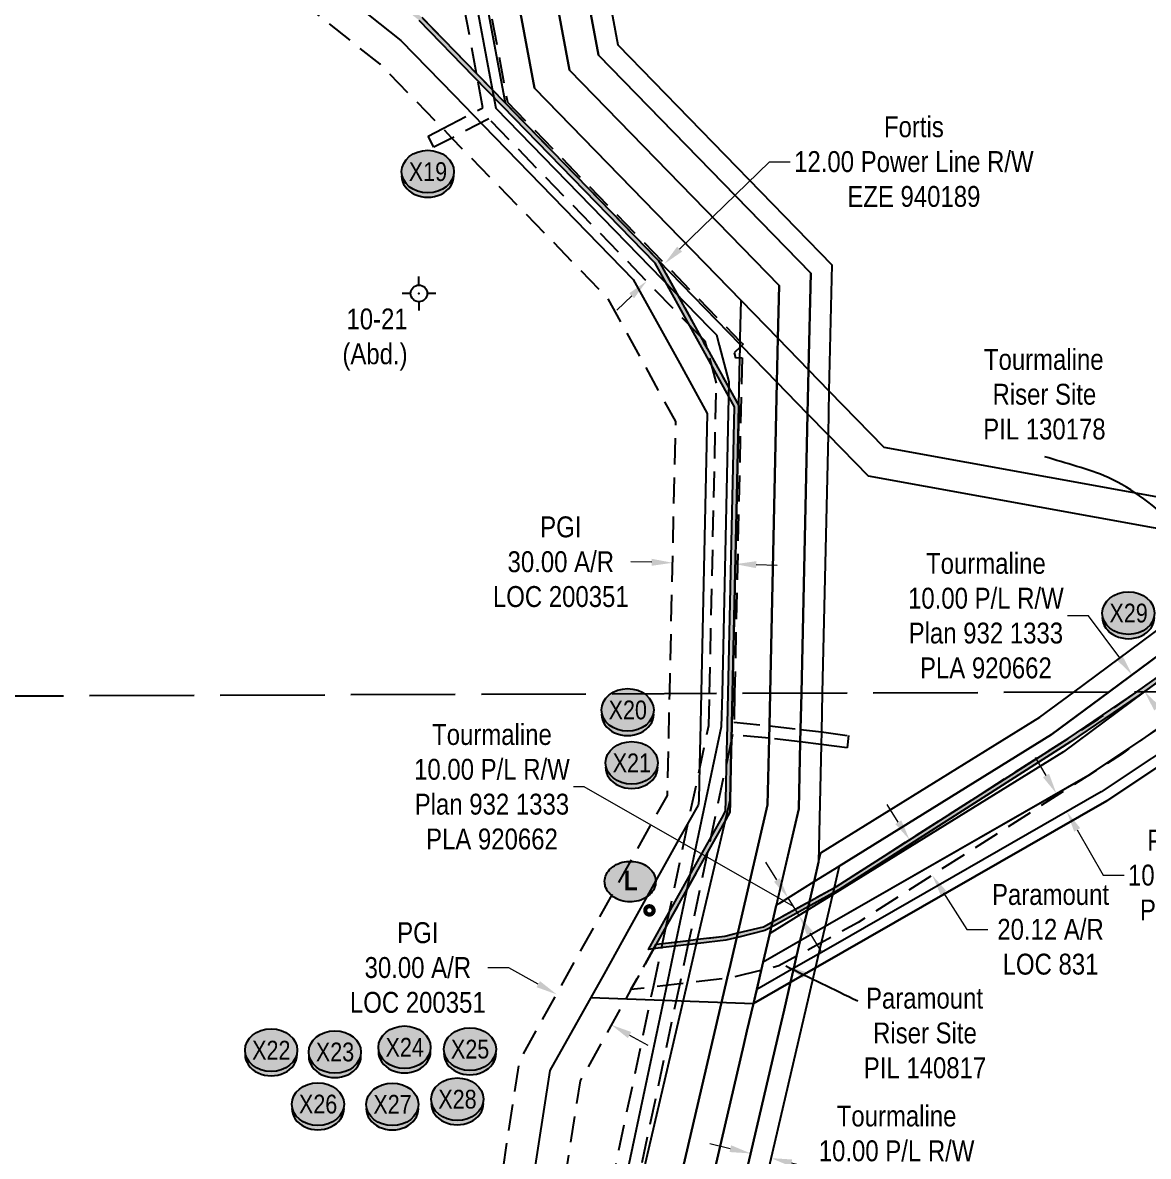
# Model space of a CAD drawing. Extents: x 511972 to 519868, y 5975265 to 5984215.
# Drawn here: x 515678 to 516216, y 5975972 to 5976514 of the extents above; entities that cross this region are included whole.
import ezdxf
from ezdxf.enums import TextEntityAlignment as Align

# ---------------------------------------------------------------- set-up
doc = ezdxf.new("R2010")
doc.units = 0
doc.header["$LTSCALE"] = 5
doc.header["$PDSIZE"] = 0.5
for name, pattern in [('foc-ACCESSROAD', [3.75, 2.5, -1.25]), ('foc-FLOWLINE', [3.75, 2.5, -1.25]), ('foc-UNSURVEYED', [12.5, 10, -2.5])]:
    doc.linetypes.add(name, pattern=pattern)
doc.layers.get('Defpoints').update_dxf_attribs({"color": 9})
for name, color, linetype in [('AS-POWER', 104, 'foc-POWER'), ('AS-TELUS', 224, 'foc-TEL'), ('CG-NOTES', 7, 'Continuous'), ('F-AR', 190, 'foc-ACCESSROAD'), ('F-EZE', 190, 'foc-FLOWLINE'), ('F-RW', 190, 'Continuous'), ('F-WS-S', 8, 'Continuous'), ('L-USEC', 7, 'foc-UNSURVEYED'), ('oil_and_gas_wells_pt', 7, 'Continuous'), ('P-CROSSINGS', 250, 'Continuous'), ('P-TEMP-H', 41, 'Continuous'), ('P-TEMP_WORKSPACE', 46, 'Continuous')]:
    doc.layers.add(name, color=color, linetype=linetype)
for name, color, linetype, lineweight in [('F-AR-T', 190, 'Continuous', 9), ('F-EZE-T', 190, 'Continuous', 9), ('F-RW-T', 190, 'Continuous', 9), ('F-WS-T', 190, 'Continuous', 9)]:
    doc.layers.add(name, color=color, linetype=linetype, lineweight=lineweight)
doc.styles.add('80CG', font='ARIALN.TTF', dxfattribs={"height": 10})
doc.styles.add('80L', font='ARIALN.TTF', dxfattribs={"height": 10})
doc.styles.add('BOLD', font='ARIALNB.TTF')
doc.styles.add('Crossing', font='ARIALN.TTF', dxfattribs={"height": 10})
doc.styles.add('foc-LtypeFont', font='ARIALN.TTF', dxfattribs={"height": 7.35})
doc.linetypes.add('foc-POWER', pattern='A,6,-1,["P",foc-LtypeFont,S=0.2,R=0,X=-0.625,Y=-0.75],-1.24,4', length=12.24)
doc.linetypes.add('foc-TEL', pattern='A,2,-1,["T",foc-LtypeFont,S=0.2,R=0,X=-0.425,Y=-0.75],-1.24,8', length=12.24)
doc.dimstyles.new('Compass 5 000', dxfattribs={"dimscale": 5, "dimtxt": 9, "dimasz": 2, "dimexe": 0.2, "dimexo": 0.0625, "dimgap": 0.5, "dimtad": 0, "dimtih": 1, "dimtoh": 1, "dimzin": 0, "dimdsep": 46, "dimtxsty": '80CG', "dimcen": 0.1, "dimse1": 1, "dimse2": 1, "dimclrd": 256, "dimclrt": 256, "dimaunit": 1, "dimadec": 4, "dimazin": 0, "dimtfac": 0.06, "dimtofl": 0, "dimtmove": 0, "dimatfit": 1, "dimfxl": 0.2, "dimtolj": 1, "dimtzin": 0, "dimlwd": -1, "dimarcsym": 0})

# ---------------------------------------------------------------- blocks, each defined once
blk = doc.blocks.new('*D416')
at = {"layer": 'Defpoints', "color": 0, "transparency": 16777216}
for p in [(516129.44, 5976140.72), (516140.28, 5976123.76), (516113.01, 5976106.33)]:
    blk.add_point(p, dxfattribs=at)
at = {"layer": 'F-AR-T', "transparency": 16777216}
for p, q in [((516096.78, 5976131.72), (516091.4, 5976140.14)), ((516118.4, 5976097.9), (516129.59, 5976080.38)), ((516129.59, 5976080.38), (516139.59, 5976080.38))]:
    blk.add_line(p, q, dxfattribs=at)
for points in [[(516098.19, 5976132.62), (516095.38, 5976130.82), (516102.17, 5976123.29)], [(516119.8, 5976098.8), (516116.99, 5976097), (516113.01, 5976106.33)]]:
    blk.add_solid(points, dxfattribs=at)
at = {"layer": 'F-AR-T', "transparency": 16777216, "insert": (516169.64, 5976080.38), "char_height": 10, "attachment_point": 5, "style": '80CG'}
blk.add_mtext('\\A1;Paramount\\P20.12 A/R\\PLOC 831', dxfattribs=at)
blk = doc.blocks.new('*D418')
at = {"layer": 'Defpoints', "color": 0, "transparency": 16777216}
for p in [(515938.92, 5976059.5), (515933.25, 5976049.33), (515965.13, 5976044.89)]:
    blk.add_point(p, dxfattribs=at)
at = {"layer": 'F-AR-T', "transparency": 16777216}
for p, q in [((515910.37, 5976062.09), (515900.37, 5976062.09)), ((515924.51, 5976054.2), (515910.37, 5976062.09)), ((515968.19, 5976029.85), (515976.93, 5976024.98))]:
    blk.add_line(p, q, dxfattribs=at)
for points in [[(515925.33, 5976055.66), (515923.7, 5976052.75), (515933.25, 5976049.33)], [(515969, 5976031.31), (515967.38, 5976028.4), (515959.46, 5976034.72)]]:
    blk.add_solid(points, dxfattribs=at)
at = {"layer": 'F-AR-T', "transparency": 16777216, "insert": (515866.86, 5976062.09), "char_height": 10, "attachment_point": 5, "style": '80CG'}
blk.add_mtext('\\A1;PGI\\P30.00 A/R\\PLOC 200351', dxfattribs=at)
blk = doc.blocks.new('*D422')
at = {"layer": 'Defpoints', "color": 0, "transparency": 16777216}
for p in [(516174.65, 5976146.65), (516177.43, 5976136.71), (516179.63, 5976137.97)]:
    blk.add_point(p, dxfattribs=at)
at = {"layer": 'F-RW-T', "transparency": 16777216}
for p, q in [((516167.47, 5976154.06), (516162.5, 5976162.74)), ((516182.4, 5976128.04), (516194.86, 5976106.31)), ((516194.86, 5976106.31), (516204.86, 5976106.31))]:
    blk.add_line(p, q, dxfattribs=at)
for points in [[(516168.92, 5976154.89), (516166.03, 5976153.23), (516172.45, 5976145.39)], [(516183.85, 5976128.87), (516180.95, 5976127.21), (516177.43, 5976136.71)]]:
    blk.add_solid(points, dxfattribs=at)
at = {"layer": 'F-RW-T', "transparency": 16777216, "insert": (516243.95, 5976106.31), "char_height": 10, "attachment_point": 5, "style": '80CG'}
blk.add_mtext('\\A1;Paramount\\P10.00 P/L R/W\\PPLA 131327', dxfattribs=at)
blk = doc.blocks.new('*D424')
at = {"layer": 'Defpoints', "color": 0, "transparency": 16777216}
for p in [(516079.96, 5976117.84), (516085.23, 5976109.34), (516049.25, 5976087.05)]:
    blk.add_point(p, dxfattribs=at)
at = {"layer": 'F-RW-T', "transparency": 16777216}
for p, q in [((515946.41, 5976148.6), (515941.41, 5976148.6)), ((516046.62, 5976091.3), (515946.41, 5976148.6)), ((516038.72, 5976104.05), (516033.45, 5976112.55)), ((516043.99, 5976095.55), (516049.25, 5976087.05)), ((516054.52, 5976078.55), (516059.78, 5976070.05))]:
    blk.add_line(p, q, dxfattribs=at)
for points in [[(516040.14, 5976104.93), (516037.3, 5976103.17), (516043.99, 5976095.55)], [(516055.93, 5976079.43), (516053.1, 5976077.67), (516049.25, 5976087.05)]]:
    blk.add_solid(points, dxfattribs=at)
at = {"layer": 'F-RW-T', "transparency": 16777216, "insert": (515902.33, 5976148.6), "char_height": 10, "attachment_point": 5, "style": '80CG'}
blk.add_mtext('\\A1;Tourmaline\\P10.00 P/L R/W\\PPlan 932 1333\\PPLA 920662', dxfattribs=at)
blk = doc.blocks.new('*D425')
at = {"layer": 'Defpoints', "color": 0, "transparency": 16777216}
for p in [(516230.34, 5976218.29), (516236.28, 5976210.26), (516208.68, 5976202.25)]:
    blk.add_point(p, dxfattribs=at)
at = {"layer": 'F-RW-T', "transparency": 16777216}
for p, q in [((516187.78, 5976230.48), (516177.78, 5976230.48)), ((516202.73, 5976210.28), (516187.78, 5976230.48)), ((516220.58, 5976186.19), (516226.53, 5976178.15))]:
    blk.add_line(p, q, dxfattribs=at)
for points in [[(516204.07, 5976211.28), (516201.39, 5976209.29), (516208.68, 5976202.25)], [(516221.91, 5976187.18), (516219.24, 5976185.19), (516214.62, 5976194.22)]]:
    blk.add_solid(points, dxfattribs=at)
at = {"layer": 'F-RW-T', "transparency": 16777216, "insert": (516138.69, 5976230.48), "char_height": 10, "attachment_point": 5, "style": '80CG'}
blk.add_mtext('\\A1;Tourmaline\\P10.00 P/L R/W\\PPlan 932 1333\\PPLA 920662', dxfattribs=at)
blk = doc.blocks.new('*D428')
at = {"layer": 'Defpoints', "color": 0, "transparency": 16777216}
for p in [(516035.88, 5975970.95), (516008.62, 5975898.05), (516018.36, 5975895.78)]:
    blk.add_point(p, dxfattribs=at)
at = {"layer": 'F-RW-T', "transparency": 16777216}
for p, q in [((516016.4, 5975975.48), (516006.66, 5975977.75)), ((516045.61, 5975968.68), (516056.88, 5975966.05))]:
    blk.add_line(p, q, dxfattribs=at)
for points in [[(516016.78, 5975977.11), (516016.03, 5975973.86), (516026.14, 5975973.21)], [(516045.99, 5975970.3), (516045.24, 5975967.05), (516035.88, 5975970.95)]]:
    blk.add_solid(points, dxfattribs=at)
at = {"layer": 'F-RW-T', "transparency": 16777216, "insert": (516095.96, 5975966.05), "char_height": 10, "attachment_point": 5, "style": '80CG'}
blk.add_mtext('\\A1;Tourmaline\\P10.00 P/L R/W^JPlan 952 0097\\PPLA 941051', dxfattribs=at)
blk = doc.blocks.new('*D467')
at = {"layer": 'Defpoints', "color": 0, "transparency": 16777216}
for p in [(515980.39, 5976403.67), (515971.79, 5976395.3), (515984.97, 5976398.97)]:
    blk.add_point(p, dxfattribs=at)
at = {"layer": 'F-EZE-T', "transparency": 16777216}
for p, q in [((515992.13, 5976405.95), (516035.09, 5976447.75)), ((516035.09, 5976447.75), (516045.09, 5976447.75)), ((515969.2, 5976383.63), (515962.03, 5976376.65))]:
    blk.add_line(p, q, dxfattribs=at)
for points in [[(515990.97, 5976407.14), (515993.3, 5976404.75), (515984.97, 5976398.97)], [(515968.04, 5976384.82), (515970.36, 5976382.43), (515976.37, 5976390.6)]]:
    blk.add_solid(points, dxfattribs=at)
at = {"layer": 'F-EZE-T', "transparency": 16777216, "insert": (516104.23, 5976447.75), "char_height": 10, "attachment_point": 5, "style": '80CG'}
blk.add_mtext('\\A1;Fortis\\P12.00 Power Line R/W\\PEZE 940189', dxfattribs=at)
blk = doc.blocks.new('*D468')
at = {"layer": 'Defpoints', "color": 0, "transparency": 16777216}
for p in [(515988.77, 5976254.68), (515988.79, 5976255.84), (516018.76, 5976254.01)]:
    blk.add_point(p, dxfattribs=at)
at = {"layer": 'F-AR-T', "transparency": 16777216}
for p, q in [((515978.79, 5976256.06), (515968.8, 5976256.28)), ((516028.79, 5976254.95), (516038.79, 5976254.73))]:
    blk.add_line(p, q, dxfattribs=at)
for points in [[(515978.83, 5976257.73), (515978.76, 5976254.39), (515988.79, 5976255.84)], [(516028.83, 5976256.62), (516028.75, 5976253.28), (516018.79, 5976255.17)]]:
    blk.add_solid(points, dxfattribs=at)
at = {"layer": 'F-AR-T', "transparency": 16777216, "insert": (515935.28, 5976256.28), "char_height": 10, "attachment_point": 5, "style": '80CG'}
blk.add_mtext('\\A1;PGI\\P30.00 A/R\\PLOC 200351', dxfattribs=at)
blk = doc.blocks.new('GABD')
for p, q in [((0, 0.81), (0, 1.62)), ((-0.81, 0), (-1.62, 0)), ((1.62, 0), (0.81, 0)), ((0, -0.81), (0, -1.62))]:
    blk.add_line(p, q)
blk.add_circle((0, 0), 0.8)
blk = doc.blocks.new('xing2')
h = blk.add_hatch(color=50)
h.dxf.hatch_style = 1
edge = h.paths.add_edge_path()
edge.add_ellipse((0, 0), major_axis=(-12.5, 0), ratio=0.816297, start_angle=0, end_angle=360)
h = blk.add_hatch(color=250)
h.dxf.hatch_style = 1
edge = h.paths.add_edge_path()
edge.add_ellipse((0, -2.05), major_axis=(-12.5, 0), ratio=0.816297, start_angle=0, end_angle=180)
edge.add_line((12.5, -2.05), (12.5, 0))
edge.add_ellipse((0, 0), major_axis=(-12.5, 0), ratio=0.816297, start_angle=0, end_angle=180, ccw=False)
edge.add_line((-12.5, 0), (-12.5, -2.05))
at = {"color": 250}
blk.add_ellipse((0, 0), major_axis=(-12.5, 0), ratio=0.816297, dxfattribs=at)
blk.add_ellipse((0, -2.05), major_axis=(-12.5, 0), ratio=0.816297, start_param=0, end_param=3.141593, dxfattribs=at)
at = {"color": 250, "style": 'Crossing'}
blk.add_attdef('CROSSING', text='', height=9, dxfattribs=at).set_placement((0.09, 0.02), align=Align.MIDDLE_CENTER)
at = {"color": 250, "style": 'Crossing', "flags": 1}
for tag, p in [('OWNER', (0.09, -12.49)), ('DESCRIPTION', (0.09, -25.77)), ('LOCATION', (0.09, -39.3)), ('DWG_REF', (0.09, -52.84))]:
    blk.add_attdef(tag, text='', height=9, dxfattribs=at).set_placement(p, align=Align.MIDDLE_CENTER)
blk = doc.blocks.new('AA')
at = {"const_width": 4}
blk.add_lwpolyline([(-1, 0, 1), (1, 0, 1)], format="xyb", close=True, dxfattribs=at)
blk.add_circle((0, 0), 2)
blk = doc.blocks.new('Route_Letters')
h = blk.add_hatch(color=255)
h.dxf.hatch_style = 1
edge = h.paths.add_edge_path()
edge.add_ellipse((-0.12, 0.46), major_axis=(-11.97, 0), ratio=0.789318, start_angle=0, end_angle=360)
at = {"color": 5}
blk.add_open_spline([(-12.34, 0.46), (-12.34, -0.25), (-12.24, -0.97), (-11.72, -2.79), (-11.14, -3.88), (-9.56, -5.81), (-8.54, -6.66), (-6.22, -8.02), (-4.9, -8.54), (-2.12, -9.17), (-0.66, -9.3), (2.22, -9.13), (3.64, -8.84), (6.27, -7.89), (7.48, -7.22), (9.54, -5.6), (10.38, -4.64), (11.6, -2.54), (11.97, -1.4), (12.18, 0.91), (12.02, 2.08), (11.2, 4.3), (10.54, 5.35), (8.8, 7.2), (7.72, 7.99), (5.29, 9.24), (3.93, 9.68), (1.11, 10.18), (-0.35, 10.23), (-3.22, 9.91), (-4.61, 9.55), (-7.16, 8.47), (-8.32, 7.75), (-10.24, 6.02), (-11, 5.02), (-12.05, 2.86), (-12.32, 1.7), (-12.34, 0.52), (-12.34, 0.49), (-12.34, 0.46)], degree=3, knots=[0, 0, 0, 0, 0.219529, 0.219529, 0.575727, 0.575727, 0.931924, 0.931924, 1.288121, 1.288121, 1.644318, 1.644318, 2.000515, 2.000515, 2.356712, 2.356712, 2.712909, 2.712909, 3.069107, 3.069107, 3.425304, 3.425304, 3.781501, 3.781501, 4.137698, 4.137698, 4.493895, 4.493895, 4.850092, 4.850092, 5.20629, 5.20629, 5.562487, 5.562487, 5.918684, 5.918684, 6.274881, 6.274881, 6.283185, 6.283185, 6.283185, 6.283185], dxfattribs=at)
at = {"color": 14, "style": 'BOLD'}
blk.add_attdef('A', text='', height=9.5, dxfattribs=at).set_placement((0.22, 0.98), align=Align.MIDDLE)

msp = doc.modelspace()

# ---------------------------------------------------------------- hatches: boundary and pattern name
at = {"layer": 'P-TEMP-H'}
h = msp.add_hatch(color=256, dxfattribs=at)
h.dxf.hatch_style = 1
h.paths.add_polyline_path([(519039.308, 5977246.817), (519040.503, 5977225.676), (519031.892, 5977162.661), (519002.81, 5977129.239), (518950.888, 5977082.045), (518836.345, 5977007.945), (518819.786, 5976988.947), (518773.087, 5976837.636), (518757.58, 5976787.392), (518671.11, 5976716.603), (518506.374, 5976679.903), (518348.182, 5976683.041), (518348.329, 5976699.954), (518328.117, 5976700.13), (518053.69, 5976641.825), (517980.701, 5976647.168), (517950.352, 5976649.389), (517894.984, 5976663.858), (517808.012, 5976687.313), (517576.881, 5976649.573), (517494.586, 5976644.063), (517269.826, 5976708.729), (517147.071, 5976725.819), (517036.557, 5976741.205), (517009.529, 5976723.72), (516851.159, 5976621.27), (516635.748, 5976477.054), (516416.666, 5976336.586), (516357.029, 5976295.087), (516293.178, 5976249.926), (516274.41, 5976236.637), (516261.979, 5976227.831), (516212.042, 5976192.463), (516179.15, 5976170.131), (516068.309, 5976099.27), (516037.555, 5976082.329), (516032.965, 5976079.8), (516020.417, 5976076.767), (516014.176, 5976075.259), (516001.002, 5976073.681), (515996.826, 5976073.18), (515984.243, 5976071.673), (515977.306, 5976070.841), (515983.999, 5976082.848), (516003.78, 5976118.328), (516012.294, 5976133.6), (516014.17, 5976136.965), (516014.288, 5976142.298), (516014.811, 5976165.881), (516014.929, 5976171.212), (516015.422, 5976193.43), (516018.46, 5976330.423), (516003.542, 5976357.447), (516000.398, 5976363.142), (515980.464, 5976399.25), (515907.384, 5976474.367), (515893.553, 5976488.584), (515867.461, 5976515.404), (515707.572, 5976642.581), (515683.951, 5976690.882), (515681.53, 5976804.666), (515698.302, 5976876.217), (515703.917, 5976996.54), (515704.194, 5977002.468), (515704.719, 5977013.715), (515703.854, 5977014.886), (515682.989, 5977043.142), (515518.306, 5977134.111), (515415.974, 5977190.636), (515385.148, 5977207.664), (515327.158, 5977239.698), (515251.89, 5977266.369), (515233.034, 5977273.05), (515022.513, 5977347.656), (514959.417, 5977374.749), (514950.203, 5977378.58), (514857.871, 5977416.89), (514848.648, 5977420.73), (514842.487, 5977423.286), (514839.106, 5977424.69), (514833.562, 5977426.992), (514724.088, 5977472.513), (514717.579, 5977475.219), (514693.85, 5977485.732), (514378.419, 5977625.475), (514363.494, 5977632.089), (514348.57, 5977638.701), (514338.618, 5977643.111), (514326.662, 5977648.408), (514314.194, 5977653.933), (514202.077, 5977745.634), (514185.874, 5977782.259), (514185.058, 5977795.031), (514183.132, 5977825.181), (514156.798, 5978237.545), (514159.122, 5978252.233), (514164.601, 5978266.056), (514172.973, 5978278.343), (514305.736, 5978402.563), (514333.165, 5978441.871), (514351.823, 5978486.02), (514377.442, 5978618.905), (514381.015, 5978621.773), (514594.441, 5978793.597), (514576.66, 5978815.369), (514690.54, 5978907.014), (514720.627, 5978931.227), (514840.617, 5979027.789), (514872.005, 5979042.436), (514872.729, 5979042.773), (514881.124, 5979046.69), (514921.096, 5979055.704), (514959.761, 5979059.853), (514965.434, 5979060.462), (514993.972, 5979063.999), (515037.687, 5979092.063), (515050.295, 5979100.157), (515156.829, 5979168.553), (515249.98, 5979197.491), (515349.347, 5979234.716), (515382.644, 5979257.638), (515406.465, 5979281.211), (515423.176, 5979312.517), (515451.48, 5979414.512), (515453.06, 5979428.271), (515469.158, 5979568.549), (515511.174, 5979653.638), (515545.903, 5979723.97), (515688.11, 5979934.252), (515688.111, 5979934.253), (515689.766, 5979933.134), (515689.765, 5979933.132), (515547.635, 5979722.963), (515512.966, 5979652.753), (515471.104, 5979567.976), (515455.046, 5979428.043), (515453.448, 5979414.128), (515425.043, 5979311.771), (515408.086, 5979280.003), (515383.924, 5979256.092), (515350.278, 5979232.931), (515250.628, 5979195.599), (515157.68, 5979166.724), (515051.375, 5979098.475), (515038.767, 5979090.381), (514994.669, 5979062.071), (514965.664, 5979058.476), (514959.975, 5979057.865), (514921.424, 5979053.729), (514881.774, 5979044.787), (514873.574, 5979040.962), (514872.851, 5979040.624), (514841.682, 5979026.08), (514721.88, 5978929.67), (514691.793, 5978905.457), (514579.482, 5978815.074), (514597.262, 5978793.302), (514382.267, 5978620.215), (514379.266, 5978617.806), (514353.746, 5978485.436), (514334.924, 5978440.899), (514307.255, 5978401.247), (514174.5, 5978277.035), (514166.378, 5978265.113), (514161.061, 5978251.702), (514158.807, 5978237.451), (514185.127, 5977825.309), (514187.053, 5977795.158), (514187.846, 5977782.742), (514203.712, 5977746.879), (514315.25, 5977655.651), (514327.472, 5977650.235), (514339.428, 5977644.938), (514349.379, 5977640.528), (514364.304, 5977633.916), (514379.229, 5977627.303), (514694.659, 5977487.56), (514718.367, 5977477.056), (514724.855, 5977474.359), (514834.329, 5977428.838), (514839.873, 5977426.536), (514843.253, 5977425.132), (514849.415, 5977422.576), (514858.638, 5977418.736), (514950.97, 5977380.426), (514960.195, 5977376.59), (515023.242, 5977349.519), (515233.702, 5977274.934), (515252.557, 5977268.253), (515327.981, 5977241.527), (515386.115, 5977209.413), (515416.94, 5977192.386), (515519.273, 5977135.86), (515684.338, 5977044.681), (515705.461, 5977016.074), (515706.748, 5977014.331), (515706.19, 5977002.375), (515705.914, 5976996.447), (515700.29, 5976875.94), (515683.533, 5976804.456), (515685.94, 5976691.364), (515709.17, 5976643.864), (515868.805, 5976516.889), (515894.986, 5976489.978), (515908.817, 5976475.761), (515982.084, 5976400.452), (516002.148, 5976364.108), (516005.292, 5976358.413), (516020.471, 5976330.918), (516017.42, 5976193.386), (516016.928, 5976171.167), (516016.81, 5976165.836), (516016.287, 5976142.254), (516016.157, 5976136.425), (516014.04, 5976132.627), (516005.526, 5976117.355), (515985.745, 5976081.874), (515980.961, 5976073.292), (515984.005, 5976073.657), (515996.588, 5976075.165), (516000.764, 5976075.665), (516013.822, 5976077.23), (516019.947, 5976078.71), (516032.235, 5976081.68), (516036.591, 5976084.079), (516067.287, 5976100.989), (516178.05, 5976171.8), (516210.903, 5976194.106), (516260.824, 5976229.462), (516273.255, 5976238.268), (516292.024, 5976251.558), (516355.881, 5976296.724), (516415.555, 5976338.249), (516634.653, 5976478.726), (516850.06, 5976622.94), (517008.443, 5976725.398), (517036.096, 5976743.287), (517147.346, 5976727.798), (517270.242, 5976710.689), (517494.802, 5976646.081), (517576.653, 5976651.561), (517808.116, 5976689.355), (517895.497, 5976665.79), (517950.681, 5976651.369), (517980.847, 5976649.161), (518053.553, 5976643.84), (518327.916, 5976702.13), (518350.345, 5976701.935), (518350.198, 5976685), (518506.174, 5976681.906), (518670.212, 5976718.451), (518755.848, 5976788.557), (518771.177, 5976838.225), (518818.001, 5976989.941), (518835.023, 5977009.471), (518949.665, 5977083.634), (519001.379, 5977130.639), (519029.992, 5977163.523), (519038.496, 5977225.756), (519037.331, 5977246.384)])

# ---------------------------------------------------------------- linework, layer by layer
at = {"layer": 'AS-POWER', "flags": 128}
msp.add_lwpolyline([(514837.306, 5977426.451), (514826.48, 5977397.961), (514831.007, 5977396.147), (515359.585, 5977184.262), (515522.104, 5977102.075), (515624.66, 5977050.21), (515708.915, 5977007.717), (515720.324, 5977001.832), (515724.878, 5976999.542), (515715.199, 5976803.163), (515870.698, 5976613.863), (515882.809, 5976588.022), (515900.88, 5976491.077), (515904.179, 5976473.383), (516006.446, 5976368.289), (516009.78, 5976364.861), (516011.087, 5976359.954), (516015.75, 5976342.427), (516012.439, 5976193.212), (516012.085, 5976177.261), (515991.612, 5976080.631), (515989.871, 5976072.415), (515985.465, 5976051.617), (515945.585, 5975863.399), (515939.381, 5975834.118), (515958.643, 5975708.594), (515960.917, 5975693.776), (515986.882, 5975524.589), (515979.697, 5975499.415), (515885.703, 5975384.882), (515806.586, 5975288.486)], dxfattribs=at)
at = {"layer": 'AS-TELUS', "flags": 128}
for points in [[(514173.056, 5977779.12), (514191.451, 5977737.541), (514307.326, 5977642.765), (514321.399, 5977636.529), (514333.355, 5977631.232), (514343.306, 5977626.822), (514358.232, 5977620.21), (514373.156, 5977613.597), (514688.587, 5977473.853), (514712.453, 5977463.28), (514719.101, 5977460.516), (514828.573, 5977414.996), (514834.124, 5977412.691), (514837.503, 5977411.287), (514843.662, 5977408.733), (514852.884, 5977404.893), (514945.225, 5977366.579), (514954.36, 5977362.781), (515017.775, 5977335.551), (515228.694, 5977260.804), (515247.551, 5977254.123), (515321.811, 5977227.809), (515378.866, 5977196.291), (515409.691, 5977179.264), (515512.024, 5977122.738), (515674.223, 5977033.142), (515691.525, 5977009.71), (515691.216, 5977003.074), (515690.939, 5976997.145), (515685.379, 5976878.017), (515668.505, 5976806.032), (515671.023, 5976687.744), (515697.19, 5976634.238), (515858.725, 5976505.752), (515884.24, 5976479.524), (515898.072, 5976465.307), (515969.934, 5976391.442), (515989.024, 5976356.863), (515992.168, 5976351.168), (516005.394, 5976327.21), (516002.433, 5976193.718), (516001.94, 5976171.5), (516001.822, 5976166.168), (516001.299, 5976142.586), (516001.252, 5976140.475), (516000.946, 5976139.926), (515992.432, 5976124.655), (515972.652, 5976089.174), (515967.867, 5976080.592), (515955.953, 5976059.222)], [(515949.579, 5976047.787), (516027.471, 5976044.952), (516057.085, 5976061.937), (516196.547, 5976141.928), (516321.736, 5976225.403), (516334.645, 5976234.011), (517019.32, 5976690.567), (517074.049, 5976702.55), (517262.929, 5976676.251), (517491.046, 5976610.482), (517580.697, 5976616.487), (517637.752, 5976625.801), (517806.311, 5976653.315), (517942.511, 5976616.621), (518055.969, 5976608.454), (518337.467, 5976668.26), (518507.877, 5976664.878), (518685.061, 5976704.353), (518781.744, 5976791.003), (518834.127, 5976972.19), (518937.633, 5977055.49), (518940.813, 5977056.381), (518957.788, 5977061.137), (519006.67, 5977074.834), (519026.59, 5977077.443), (519046.571, 5977080.02), (519101.819, 5977229.619), (519117.15, 5977233.302), (519180.44, 5977250.193), (519179.718, 5977280.258)]]:
    msp.add_lwpolyline(points, dxfattribs=at)
at = {"layer": 'AS-TELUS'}
msp.add_lwpolyline([(515955.953, 5976059.222), (515930.086, 5976012.823), (515915.91, 5975920.961), (515924.901, 5975862.368), (515977.204, 5975523.839), (515971.203, 5975503.471), (515794.792, 5975288.443)], dxfattribs=at)
at = {"layer": 'F-AR', "flags": 128}
for points in [[(515774.153, 5975288.366), (515856.417, 5975388.594), (515962.566, 5975517.938), (515936.163, 5975689.98), (515933.89, 5975704.799), (515931.853, 5975718.07), (515928.242, 5975741.603), (515914.375, 5975831.972), (515913.449, 5975838.004), (515900.718, 5975920.968), (515915.657, 5976017.779), (515986.323, 5976144.534), (515987.403, 5976193.275), (515990.292, 5976323.496), (515957.763, 5976382.419), (515883.163, 5976459.097), (515878.792, 5976463.59), (515848.629, 5976494.595), (515685.189, 5976624.596), (515656.081, 5976684.118), (515653.452, 5976807.61), (515670.443, 5976880.098), (515675.869, 5976996.339), (515676.277, 5977005.082), (515664.092, 5977021.584), (515621.957, 5977044.858), (515519.383, 5977101.519), (515353.343, 5977193.235), (515315.631, 5977214.067), (515195.672, 5977256.575), (515012.433, 5977321.514), (514948.523, 5977348.945), (514837.903, 5977394.866), (514831.64, 5977397.469), (514820.55, 5977402.08), (514814.725, 5977404.47), (514724.95, 5977441.824), (514720.573, 5977443.643), (514706.498, 5977449.495), (514701.802, 5977451.575), (514694.755, 5977454.698), (514355.249, 5977605.108), (514340.325, 5977611.72), (514325.4, 5977618.334), (514320.716, 5977620.409), (514315.45, 5977622.742), (514308.77, 5977625.702), (514299.39, 5977629.858), (514179.17, 5977728.188), (514158.241, 5977775.492), (514156.991, 5977795.05), (514155.066, 5977825.201), (514151.474, 5977881.446), (514128.65, 5978238.856), (514131.942, 5978259.671), (514139.707, 5978279.262), (514151.573, 5978296.676), (514284.452, 5978421.004), (514308.512, 5978455.484), (514324.878, 5978494.212), (514328.5, 5978513.004), (514349.149, 5978620.096), (514351.928, 5978634.518), (514358.324, 5978639.665), (514383.802, 5978660.166), (514405.348, 5978677.504), (514690.54, 5978907.014), (514720.627, 5978931.227), (514840.617, 5979027.789), (514872.005, 5979042.436), (514872.729, 5979042.773), (514881.124, 5979046.69), (514921.096, 5979055.704), (514959.761, 5979059.853), (514965.434, 5979060.462), (514993.972, 5979063.999), (515037.687, 5979092.063), (515050.295, 5979100.157), (515156.829, 5979168.553), (515249.98, 5979197.491), (515349.347, 5979234.716), (515382.644, 5979257.638), (515406.465, 5979281.211), (515423.176, 5979312.517), (515451.48, 5979414.512), (515453.06, 5979428.271), (515469.158, 5979568.549), (515511.174, 5979653.638), (515545.903, 5979723.97), (515688.11, 5979934.252), (515886.731, 5980227.99), (515890.801, 5980234.006), (515897.396, 5980243.766), (515958.555, 5980334.203)], [(515994.865, 5980334.331), (515927.111, 5980234.134), (515591.43, 5979737.725), (515571.904, 5979708.853), (515569.724, 5979704.439), (515511.39, 5979586.302), (515498.374, 5979559.943), (515483.276, 5979428.38), (515481.007, 5979408.608), (515448.794, 5979296.797), (515430.792, 5979263.075), (515401.857, 5979234.442), (515363.313, 5979207.912), (515259.701, 5979169.096), (515168.554, 5979140.781), (515066.35, 5979075.262), (515053.733, 5979067.175), (515006.988, 5979037.21), (515004.656, 5979035.715), (514991.917, 5979033.911), (514971.11, 5979030.965), (514969.138, 5979030.686), (514926.021, 5979026.062), (514890.55, 5979018.062), (514856.504, 5979002.008), (514720.738, 5978892.709), (514690.651, 5978868.487), (514382.267, 5978620.215), (514379.266, 5978617.806), (514353.746, 5978485.436), (514334.924, 5978440.899), (514307.255, 5978401.247), (514174.5, 5978277.035), (514166.378, 5978265.113), (514161.061, 5978251.702), (514158.807, 5978237.451), (514185.127, 5977825.309), (514187.053, 5977795.158), (514187.846, 5977782.742), (514203.712, 5977746.879), (514315.25, 5977655.651), (514327.472, 5977650.235), (514339.428, 5977644.938), (514349.379, 5977640.528), (514364.304, 5977633.916), (514379.229, 5977627.303), (514694.659, 5977487.56), (514718.367, 5977477.056), (514724.855, 5977474.359), (514834.329, 5977428.838), (514839.873, 5977426.536), (514843.253, 5977425.132), (514849.415, 5977422.576), (514858.638, 5977418.736), (514950.97, 5977380.426), (514960.195, 5977376.59), (515023.242, 5977349.519), (515233.702, 5977274.934), (515252.557, 5977268.253), (515327.981, 5977241.527), (515386.115, 5977209.413), (515416.94, 5977192.386), (515519.273, 5977135.86), (515684.338, 5977044.681), (515705.461, 5977016.074), (515706.748, 5977014.331), (515706.19, 5977002.375), (515705.914, 5976996.447), (515700.29, 5976875.94), (515683.533, 5976804.456), (515685.94, 5976691.364), (515709.17, 5976643.864), (515868.805, 5976516.889), (515894.986, 5976489.978), (515908.817, 5976475.761), (515982.084, 5976400.452), (516002.148, 5976364.108), (516005.292, 5976358.413), (516020.471, 5976330.918), (516017.42, 5976193.386), (516016.928, 5976171.167), (516016.81, 5976165.836), (516016.287, 5976142.254), (516016.157, 5976136.425), (516014.04, 5976132.627), (516005.526, 5976117.355), (515985.745, 5976081.874), (515980.961, 5976073.292), (515968.852, 5976051.572), (515944.491, 5976007.875), (515931.078, 5975920.955), (515939.719, 5975864.642), (515944.426, 5975833.967), (515963.55, 5975709.345), (515965.825, 5975694.518), (515966.166, 5975692.3), (515968.44, 5975677.477), (515993.602, 5975513.525), (515994.257, 5975509.252), (515991.571, 5975505.98), (515991.084, 5975505.386), (515895.354, 5975388.738), (515813.092, 5975288.511)]]:
    msp.add_lwpolyline(points, dxfattribs=at)
msp.add_lwpolyline([(518671.11, 5976716.603), (518506.374, 5976679.903), (518336.04, 5976683.282), (518098.495, 5976632.813), (518078.353, 5976628.534), (518054.937, 5976623.56), (517980.925, 5976628.977), (517950.759, 5976631.185), (517944.953, 5976631.609), (517933.649, 5976634.572), (517923.961, 5976637.111), (517916.607, 5976639.081), (517911.616, 5976640.444), (517896.341, 5976644.585), (517807.071, 5976668.793), (517635.763, 5976640.821), (517613.237, 5976637.142), (517598.43, 5976634.725), (517578.952, 5976631.544), (517492.627, 5976625.766), (517419.673, 5976646.754), (517384.588, 5976656.822), (517370.271, 5976660.927), (517266.051, 5976690.953), (517147.422, 5976707.469), (517073.461, 5976717.766), (517040.739, 5976722.322), (517013.353, 5976704.606), (516861.128, 5976606.132), (516645.683, 5976461.893), (516426.737, 5976321.512), (516355.968, 5976272.267), (516325.884, 5976251.333), (516319.958, 5976247.207), (516307.473, 5976237.958), (516303.785, 5976235.225), (516283.139, 5976220.603), (516274.931, 5976214.791), (516272.573, 5976213.121), (516270.827, 5976211.885), (516245.909, 5976194.237), (516212.572, 5976170.632), (516203.906, 5976164.494), (516188.743, 5976154.733), (516077.548, 5976083.662), (516059.897, 5976074.006), (516058.581, 5976073.286), (516048.136, 5976067.572), (516039.614, 5976062.91), (516031.166, 5976060.808), (516017.463, 5976057.397), (516014.907, 5976057.091), (515995.904, 5976054.814), (515992.182, 5976054.367), (515979.599, 5976052.86), (515968.852, 5976051.572), (515980.961, 5976073.292), (515984.005, 5976073.657), (515996.588, 5976075.165), (516000.764, 5976075.665), (516013.822, 5976077.23), (516019.947, 5976078.71), (516032.235, 5976081.68), (516036.591, 5976084.079), (516054.251, 5976093.808), (516066.025, 5976100.294), (516067.287, 5976100.989), (516178.05, 5976171.8), (516192.636, 5976181.174), (516210.903, 5976194.106), (516260.824, 5976229.462), (516265.057, 5976232.46), (516273.255, 5976238.268), (516277.189, 5976240.859), (516292.024, 5976251.558), (516304.343, 5976260.685), (516308.273, 5976263.596), (516325.798, 5976275.791), (516355.881, 5976296.724), (516415.555, 5976338.249), (516634.653, 5976478.726), (516850.06, 5976622.94), (517002.423, 5976721.503), (517008.443, 5976725.398), (517020.81, 5976733.399), (517036.096, 5976743.287), (517147.346, 5976727.798), (517175.282, 5976723.909), (517270.242, 5976710.689), (517494.802, 5976646.081), (517576.653, 5976651.561), (517808.116, 5976689.355), (517895.497, 5976665.79), (517910.696, 5976661.691), (517916.754, 5976660.057), (517917.948, 5976659.735), (517923.015, 5976658.369), (517929.082, 5976656.733), (517932.814, 5976655.727), (517948.338, 5976651.541), (517950.681, 5976651.369), (517980.847, 5976649.161), (518053.553, 5976643.84), (518327.916, 5976702.13), (518501.582, 5976700.622), (518661.149, 5976734.458), (518740.139, 5976799.123), (518772.814, 5976904.993), (518791.29, 5976964.857), (518801.814, 5976998.955), (518808.687, 5977006.841), (518809.565, 5977007.849), (518823.077, 5977023.355), (518886.117, 5977064.124), (518904.632, 5977076.098), (518929.611, 5977092.252), (518931.006, 5977093.155), (518931.891, 5977132.527), (518952.022, 5977132.601), (518951.118, 5977092.301), (518950.888, 5977082.045), (518947.539, 5977079.879), (518907.997, 5977054.306), (518889.483, 5977042.333), (518836.345, 5977007.945), (518819.786, 5976988.947), (518773.087, 5976837.636), (518757.58, 5976787.392), (518671.11, 5976716.603)], close=True, dxfattribs=at)
at = {"layer": 'F-EZE'}
for points in [[(515939.719, 5975864.642), (515979.599, 5976052.86), (515984.005, 5976073.657), (515985.746, 5976081.874), (516006.102, 5976177.955), (516006.444, 5976193.345), (516009.736, 5976341.709), (516005.292, 5976358.413), (516004.389, 5976361.804), (516002.148, 5976364.108), (515900.792, 5976468.266), (515883.163, 5976459.097), (515874.522, 5976454.706), (515871.77, 5976460.036), (515878.792, 5976463.591), (515898.039, 5976473.596), (515894.986, 5976489.978), (515877.054, 5976586.17), (515865.587, 5976610.638), (515709.096, 5976801.146), (515718.696, 5976995.938)], [(515888.567, 5976589.877), (515909.746, 5976476.268), (516021.155, 5976361.786), (516022.483, 5976360.421), (516021.735, 5976359.694), (516021.095, 5976359.069), (516018.265, 5976356.313), (516018.9, 5976353.924), (516020.982, 5976353.989), (516022.01, 5976353.855), (516018.446, 5976193.389), (516018.139, 5976179.574), (516035.07, 5976177.856), (516050.027, 5976176.117), (516059.998, 5976174.957), (516072.939, 5976173.184), (516072.243, 5976167.226), (516059.864, 5976168.932), (516049.893, 5976170.091), (516034.937, 5976171.839), (516017.446, 5976173.615), (516016.928, 5976171.167), (516005.526, 5976117.355), (515996.588, 5976075.165), (515992.182, 5976054.367), (515956.032, 5975883.754)]]:
    msp.add_lwpolyline(points, dxfattribs=at)
at = {"layer": 'F-RW', "flags": 128}
for points in [[(516273.443, 5976262.668), (516082.522, 5976297.213), (516063.15, 5976317.126), (516053.375, 5976327.172), (516038.715, 5976342.241), (516022.054, 5976359.366), (516021.735, 5976359.694), (516021.123, 5976360.324), (515982.084, 5976400.452), (515908.817, 5976475.761), (515886.862, 5976593.515), (515886.14, 5976597.388), (515884.813, 5976604.505), (515878.519, 5976613.639), (515872.189, 5976622.824), (515836.202, 5976675.043), (515745.051, 5976777.142), (515736.187, 5976787.071), (515720.296, 5976804.87), (515729.633, 5976996.532)], [(515744.645, 5976996.586), (515735.567, 5976810.275), (515848.012, 5976684.324), (515898.966, 5976610.387), (515922.723, 5976482.965), (516021.589, 5976381.343), (516039.181, 5976363.26), (516053.841, 5976348.19), (516063.616, 5976338.143), (516089.917, 5976311.109), (516287.717, 5976275.319), (516288.997, 5976274.192), (516296.671, 5976267.438), (516304.343, 5976260.685), (516319.958, 5976247.207), (516323.01, 5976244.304), (516325.918, 5976241.692), (516330.767, 5976237.423), (516356.17, 5976215.063), (516379.269, 5976194.734), (516388.461, 5976186.64), (516516.377, 5976161.122), (516603.253, 5976095.626)], [(515967.004, 5975930.824), (515995.904, 5976054.814), (515997.556, 5976061.899), (516000.764, 5976075.665), (516002.361, 5976082.517), (516014.04, 5976132.627), (516016.286, 5976142.254), (516016.81, 5976165.836), (516016.928, 5976171.167), (516017.42, 5976193.385), (516020.47, 5976330.917), (516020.982, 5976353.989), (516021.08, 5976358.417), (516021.095, 5976359.069), (516021.123, 5976360.324), (516021.155, 5976361.786), (516021.188, 5976363.287), (516021.589, 5976381.343), (515922.723, 5976482.965), (515898.966, 5976610.387), (515848.012, 5976684.324), (515735.567, 5976810.275), (515744.645, 5976996.586)], [(515962.735, 5975833.264), (516014.907, 5976057.091), (516016.409, 5976063.536), (516019.947, 5976078.71), (516021.216, 5976084.153), (516034.231, 5976139.991), (516034.937, 5976171.839), (516035.07, 5976177.856), (516035.416, 5976193.451), (516038.715, 5976342.241), (516039.181, 5976363.26), (516039.74, 5976388.482), (515939.41, 5976491.609), (515915.949, 5976617.444), (515862.184, 5976695.46), (515753.894, 5976816.757), (515762.658, 5976996.651)], [(515762.658, 5976996.651), (515753.894, 5976816.757), (515862.184, 5976695.46), (515915.949, 5976617.444), (515939.41, 5976491.609), (516039.74, 5976388.482), (516039.181, 5976363.26), (516038.715, 5976342.241), (516035.416, 5976193.451), (516035.07, 5976177.856), (516034.937, 5976171.839), (516034.231, 5976139.991), (516021.216, 5976084.153), (516019.947, 5976078.71), (516016.409, 5976063.536), (516014.907, 5976057.091), (515962.735, 5975833.264)], [(515977.991, 5975832.677), (516022.911, 5976025.391), (516024.369, 5976031.645), (516027.471, 5976044.952), (516029.017, 5976051.589), (516031.166, 5976060.808), (516032.121, 5976064.9), (516035.264, 5976078.386), (516036.591, 5976084.079), (516038.427, 5976091.957), (516049.184, 5976138.103), (516049.893, 5976170.091), (516050.027, 5976176.117), (516050.412, 5976193.507), (516053.375, 5976327.172), (516053.841, 5976348.19), (516054.867, 5976394.431), (515953.317, 5976498.812), (515930.102, 5976623.324), (515873.992, 5976704.742), (515769.166, 5976822.16), (515777.671, 5976996.706)], [(515777.671, 5976996.706), (515769.166, 5976822.16), (515873.992, 5976704.742), (515930.102, 5976623.324), (515953.317, 5976498.812), (516054.867, 5976394.431), (516053.841, 5976348.19), (516053.375, 5976327.172), (516050.412, 5976193.507), (516050.027, 5976176.117), (516049.893, 5976170.091), (516049.184, 5976138.103), (516038.407, 5976091.872), (516036.591, 5976084.079), (516035.264, 5976078.386), (516032.121, 5976064.9), (516031.166, 5976060.808), (516029.017, 5976051.589), (516027.47, 5976044.952), (516024.368, 5976031.646), (516022.909, 5976025.392), (515977.991, 5975832.677)], [(515787.679, 5976996.742), (515779.349, 5976825.762), (515881.868, 5976710.927), (515939.537, 5976627.248), (515962.588, 5976503.616), (516064.953, 5976398.399), (516063.616, 5976338.143), (516063.15, 5976317.126), (516060.41, 5976193.545), (516059.998, 5976174.957), (516059.864, 5976168.932), (516058.614, 5976112.524), (516056.457, 5976103.272), (516056.13, 5976101.871), (516054.251, 5976093.808), (516053.254, 5976089.531), (516049.888, 5976075.091), (516048.136, 5976067.572), (516046.786, 5976061.781), (516045.239, 5976055.143), (516042.137, 5976041.835), (516040.699, 5976035.665), (515993.248, 5975832.091)], [(516032.121, 5976064.9), (516061.734, 5976081.885), (516188.65, 5976154.68), (516310.088, 5976235.656), (516322.997, 5976244.264), (517013.353, 5976704.606), (517073.461, 5976717.766), (517266.051, 5976690.953)], [(517262.929, 5976676.251), (517074.049, 5976702.55), (517019.32, 5976690.567), (516334.645, 5976234.011), (516321.736, 5976225.403), (516196.547, 5976141.928), (516057.085, 5976061.937), (516027.471, 5976044.952), (516032.121, 5976064.9)], [(515875.34, 5975288.742), (515957.601, 5975388.971), (516044.921, 5975495.367), (516015.875, 5975684.643), (516013.6, 5975699.469), (516013.238, 5975701.826), (516010.962, 5975716.662), (515993.248, 5975832.091), (516040.698, 5976035.665), (516042.137, 5976041.835), (516045.239, 5976055.143), (516046.786, 5976061.781), (516048.136, 5976067.572), (516049.888, 5976075.091), (516053.254, 5976089.531), (516054.251, 5976093.808), (516056.131, 5976101.871), (516056.457, 5976103.272), (516058.614, 5976112.524), (516059.66, 5976117.013), (516164.555, 5976181.997), (516180.747, 5976193.993), (516251.465, 5976246.366)], [(516256.371, 5976237.563), (516197.618, 5976194.056), (516170.171, 5976173.72), (516068.451, 5976110.703), (516067.976, 5976108.666), (516066.025, 5976100.294), (516065.249, 5976096.962), (516061.734, 5976081.886), (516059.897, 5976074.006), (516058.632, 5976068.575), (516053.983, 5976048.629), (516003.419, 5975831.7), (516020.449, 5975720.72), (516020.925, 5975718.192), (516023.118, 5975703.361), (516023.481, 5975700.963), (516025.756, 5975686.137), (516055.476, 5975492.473), (515970.571, 5975389.019), (515888.308, 5975288.79)], [(516261.227, 5976228.741), (516214.491, 5976194.119), (516175.786, 5976165.442), (516065.249, 5976096.962), (516053.254, 5976089.531), (516035.264, 5976078.386), (516036.591, 5976084.079), (516038.407, 5976091.872), (516039.833, 5976092.74), (516056.457, 5976103.272), (516068.451, 5976110.703), (516170.171, 5976173.72), (516197.618, 5976194.056), (516256.371, 5976237.563)], [(516266.119, 5976194.313), (516193.919, 5976146.171), (516066.711, 5976073.209), (516058.632, 5976068.575), (516054.865, 5976066.415), (516046.786, 5976061.781), (516029.017, 5976051.589), (516031.166, 5976060.808), (516032.121, 5976064.9), (516049.888, 5976075.091), (516061.734, 5976081.886), (516188.743, 5976154.733), (516212.572, 5976170.632), (516247.989, 5976194.245)]]:
    msp.add_lwpolyline(points, dxfattribs=at)
msp.add_lwpolyline([(516046.786, 5976061.781), (516029.017, 5976051.589), (516031.166, 5976060.808), (516032.121, 5976064.9), (516049.888, 5976075.091), (516048.136, 5976067.572), (516046.786, 5976061.781)], close=True, dxfattribs=at)
at = {"layer": 'L-USEC'}
msp.add_line((515522.309, 5976191.579), (516326.084, 5976194.538), dxfattribs=at)
at = {"layer": 'oil_and_gas_wells_pt'}
msp.add_point((515867.404, 5976384.737), dxfattribs=at)
at = {"layer": 'P-TEMP_WORKSPACE', "flags": 128}
for points in [[(516261.979, 5976227.831), (516212.042, 5976192.463), (516179.15, 5976170.131), (516068.309, 5976099.27), (516037.555, 5976082.329), (516032.965, 5976079.8), (516020.417, 5976076.767), (516014.176, 5976075.259), (516001.002, 5976073.681), (515996.826, 5976073.18), (515984.243, 5976071.673), (515977.306, 5976070.841), (515983.999, 5976082.848), (516003.78, 5976118.328), (516012.294, 5976133.6), (516014.17, 5976136.965), (516014.288, 5976142.298), (516014.811, 5976165.881), (516014.929, 5976171.212), (516015.422, 5976193.43), (516018.46, 5976330.423), (516003.542, 5976357.447), (516000.398, 5976363.142), (515980.464, 5976399.25), (515907.384, 5976474.367), (515893.553, 5976488.584), (515867.461, 5976515.404)], [(515868.805, 5976516.889), (515894.986, 5976489.978), (515908.817, 5976475.761), (515982.084, 5976400.452), (516002.148, 5976364.108), (516005.292, 5976358.413), (516020.471, 5976330.918), (516017.42, 5976193.386), (516016.928, 5976171.167), (516016.81, 5976165.836), (516016.287, 5976142.254), (516016.157, 5976136.425), (516014.04, 5976132.627), (516005.526, 5976117.355), (515985.745, 5976081.874), (515980.961, 5976073.292), (515984.005, 5976073.657), (515996.588, 5976075.165), (516000.764, 5976075.665), (516013.822, 5976077.23), (516019.947, 5976078.71), (516032.235, 5976081.68), (516036.591, 5976084.079), (516067.287, 5976100.989), (516178.05, 5976171.8), (516210.903, 5976194.106), (516260.824, 5976229.462)]]:
    msp.add_lwpolyline(points, dxfattribs=at)

# ---------------------------------------------------------------- block references
at = {"layer": 'CG-NOTES', "color": 3, "xscale": 0.999404, "yscale": 0.999404, "zscale": 0.999404}
msp.add_blockref('Route_Letters', (515968.597, 5976102.827), dxfattribs=at).add_auto_attribs({'A': 'L'})
msp.add_blockref('AA', (515977.692, 5976089.503), dxfattribs=at)
at = {"layer": 'F-WS-S', "color": 3, "xscale": 4.999999999999988, "yscale": 4.999999999999988, "zscale": 4.999999999999988}
msp.add_blockref('GABD', (515867.404, 5976384.737), dxfattribs=at)
at = {"layer": 'P-CROSSINGS', "xscale": 0.999404, "yscale": 0.999404, "zscale": 0.999404}
for p, values in [((515871.62, 5976443.006), {'CROSSING': 'X19'}), ((516206.9, 5976231.761), {'CROSSING': 'X29'}), ((515967.244, 5976185.406), {'CROSSING': 'X20'}), ((515969.184, 5976160.08), {'CROSSING': 'X21'}), ((515796.655, 5976022.598), {'CROSSING': 'X22'}), ((515827.156, 5976021.733), {'CROSSING': 'X23'}), ((515860.487, 5976023.983), {'CROSSING': 'X24'}), ((515891.788, 5976023.098), {'CROSSING': 'X25'}), ((515819.051, 5975996.792), {'CROSSING': 'X26'}), ((515854.663, 5975996.691), {'CROSSING': 'X27'}), ((515885.748, 5975999.143), {'CROSSING': 'X28'})]:
    msp.add_blockref('xing2', p, dxfattribs=at).add_auto_attribs(values)

# ---------------------------------------------------------------- texts
at = {"layer": 'F-RW-T', "char_height": 9.99404, "attachment_point": 1, "style": '80L'}
for s, width, insert in [('\\pi0.8547;Tourmaline\\P\\pi4.9723;Riser Site\\P\\pi0.50702;PIL 130178', 58.19004, (516136.913, 5976358.147)), ('\\pi1.1658;Paramount\\P\\pi4.571;Riser Site\\P\\pi0.11936;PIL 140817', 57.38746, (516080.167, 5976052.503))]:
    msp.add_mtext_dynamic_manual_height_columns(s, width=width, gutter_width=50, heights=[0], dxfattribs=dict(at, insert=insert))
at = {"layer": 'F-WS-T', "insert": (515838.736, 5976377.506), "char_height": 9.99404, "attachment_point": 1, "style": '80L'}
msp.add_mtext_dynamic_manual_height_columns('\\pi-6.0151;10-21\\P\\pi-7.9443;(Abd.)', width=13.90257, gutter_width=50, heights=[0], dxfattribs=at)

# ---------------------------------------------------------------- dimensions: what is measured, and where the dimension line sits
at = {"layer": 'F-AR-T', "color": 0}
dim = msp.add_aligned_dim(p1=(516018.765, 5976254.011), p2=(515988.765, 5976254.677), distance=-1.161, text='PGI\\P30.00 A/R\\PLOC 200351', dimstyle='Compass 5 000', dxfattribs=at)
dim.commit()
dim.dimension.update_dxf_attribs({"geometry": '*D468', "text_midpoint": (515935.283, 5976256.281)})
for base, p1, p2, angle, text, picture, middle in [((516113.01, 5976106.328), (516129.441, 5976140.724), (516140.284, 5976123.76), 302.58478, 'Paramount\\P20.12 A/R\\PLOC 831', '*D416', (516169.638, 5976080.382)), ((515933.248, 5976049.333), (515965.125, 5976044.887), (515938.915, 5976059.498), 150.86038, 'PGI\\P30.00 A/R\\PLOC 200351', '*D418', (515866.857, 5976062.088))]:
    dim = msp.add_linear_dim(base=base, p1=p1, p2=p2, angle=angle, text=text, dimstyle='Compass 5 000', dxfattribs=at)
    dim.commit()
    dim.dimension.update_dxf_attribs({"geometry": picture, "text_midpoint": middle, "dimtype": 161})
at = {"layer": 'F-EZE-T'}
dim = msp.add_linear_dim(base=(515984.966, 5976398.973), p1=(515971.792, 5976395.303), p2=(515980.392, 5976403.673), angle=44.22048, text='Fortis\\P12.00 Power Line R/W\\PEZE 940189', dimstyle='Compass 5 000', dxfattribs=at)
dim.commit()
dim.dimension.update_dxf_attribs({"geometry": '*D467', "text_midpoint": (516104.227, 5976447.747), "dimtype": 161})
at = {"layer": 'F-RW-T'}
for base, p1, p2, angle, text, picture, middle in [((516208.681, 5976202.248), (516236.28, 5976210.26), (516230.337, 5976218.285), 126.52075, 'Tourmaline\\P10.00 P/L R/W\\PPlan 932 1333\\PPLA 920662', '*D425', (516138.689, 5976230.48)), ((516177.425, 5976136.711), (516174.649, 5976146.649), (516179.625, 5976137.973), 299.83693, 'Paramount\\P10.00 P/L R/W\\PPLA 131327', '*D422', (516243.946, 5976106.313)), ((516035.876, 5975970.946), (516008.622, 5975898.049), (516018.355, 5975895.78), 346.87923, 'Tourmaline\\P10.00 P/L R/W^JPlan 952 0097\\PPLA 941051', '*D428', (516095.962, 5975966.051))]:
    dim = msp.add_linear_dim(base=base, p1=p1, p2=p2, angle=angle, text=text, dimstyle='Compass 5 000', dxfattribs=at)
    dim.commit()
    dim.dimension.update_dxf_attribs({"geometry": picture, "text_midpoint": middle, "dimtype": 161})
dim = msp.add_linear_dim(base=(516049.25, 5976087.05), p1=(516079.964, 5976117.835), p2=(516085.228, 5976109.339), angle=301.77909, text='Tourmaline\\P10.00 P/L R/W\\PPlan 932 1333\\PPLA 920662', dimstyle='Compass 5 000', override={"dimtmove": 1}, dxfattribs=at)
dim.commit()
dim.dimension.update_dxf_attribs({"geometry": '*D424', "text_midpoint": (515938.913, 5976148.602), "dimtype": 161})

# ---------------------------------------------------------------- leaders
at = {"layer": 'F-RW-T', "path_type": 1}
for points in [[(516259.838, 5976245.639), (516197.138, 5976296.645), (516166.953, 5976306.615)], [(516042.897, 5976062.926), (516077.364, 5976046.183)]]:
    msp.add_leader(points, dimstyle='Compass 5 000', override={"dimgap": 0.5, "dimtad": 0}, dxfattribs=at)

doc.saveas('drawing.dxf')
